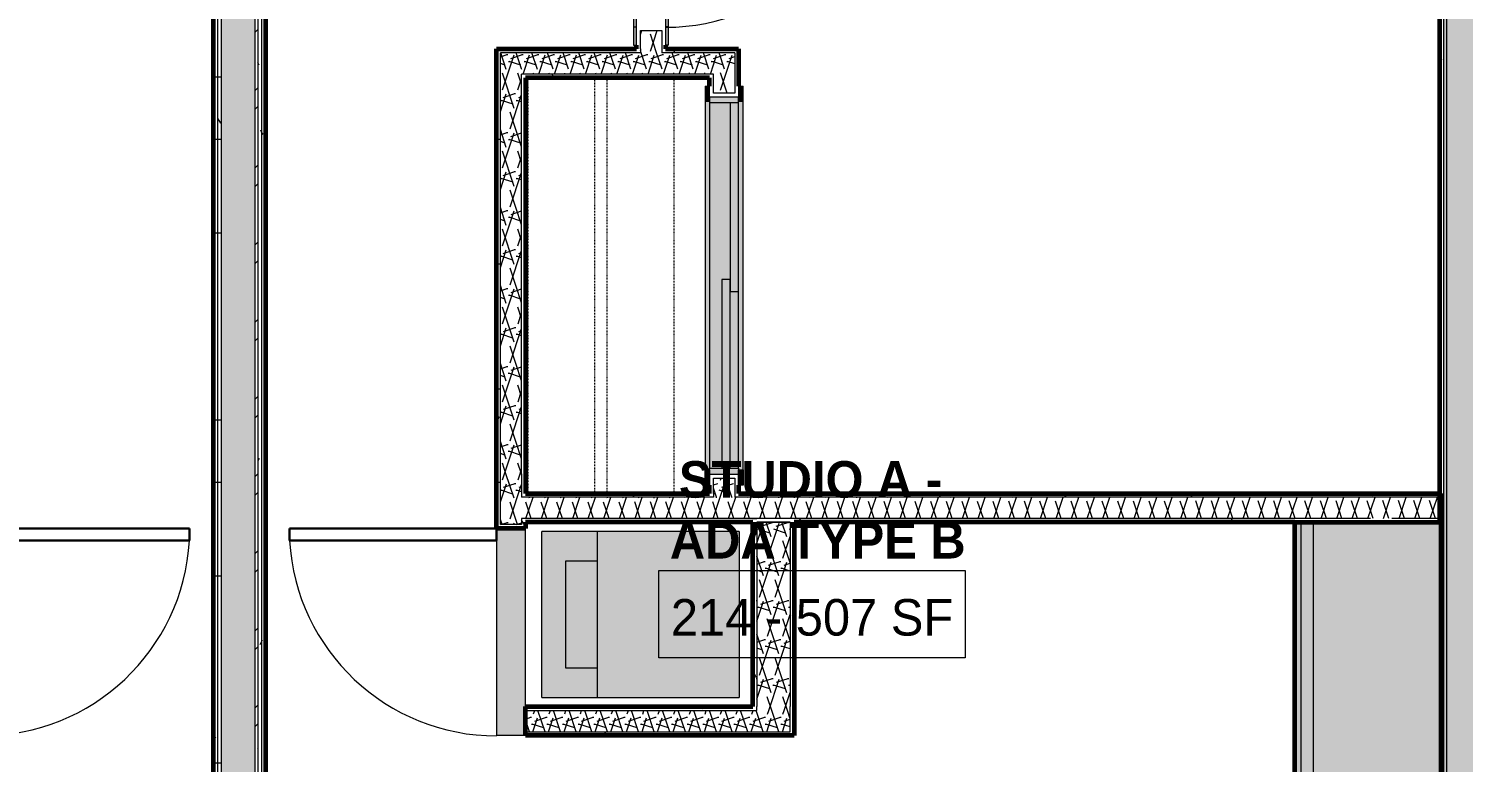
# Model space of a CAD drawing. Header units: inches. Extents: x -4110 to -1807, y 11006 to 12281.
# Drawn here: x -2749.3 to -2513.7, y 11407.5 to 11527.9 of the extents above; entities that cross this region are included whole.
import ezdxf

# ---------------------------------------------------------------- set-up
doc = ezdxf.new("R2010")
doc.units = ezdxf.units.IN
doc.header["$MEASUREMENT"] = 0
doc.linetypes.add('Dash', pattern=[0.25, 0.125, -0.125])
for name, color, linetype, lineweight in [('0-1', 7, 'Continuous', 5), ('0-2', 90, 'Continuous', 18), ('A-AREA-IDEN', 2, 'Continuous', 9), ('A-DOOR', 31, 'Continuous', 18), ('A-DOOR-1', 7, 'Continuous', 9), ('A-DOOR-2', 250, 'Continuous', 30), ('A-DOOR-FRAM-1', 31, 'Continuous', 18), ('A-DOOR-FRAM-2', 7, 'Continuous', 9), ('A-WALL', 113, 'Continuous', 18), ('A-WALL-1', 8, 'Continuous', 5), ('A-WALL-3', 50, 'Continuous', 60), ('A-WALL-4', 90, 'Continuous', 18), ('A-WALL-PATT-1', 7, 'Continuous', 9), ('A-WALL-PATT-2', 253, 'Continuous', 9), ('A-WALL-PATT-5', 111, 'Continuous', 9), ('I-WALL-4', 2, 'Continuous', 5), ('I-WALL-5', 2, 'Continuous', 60), ('P-SANR-FIXT-1', 55, 'Continuous', 9), ('P-SANR-FIXT-2', 7, 'Continuous', 9), ('Q-CASE-3', 7, 'Continuous', 9), ('Q-CASE-5', 9, 'Continuous', 9), ('Q-CASE-6', 50, 'Continuous', 60), ('Q-CASE-HDLN-1', 7, 'Dash', 9)]:
    doc.layers.add(name, color=color, linetype=linetype, lineweight=lineweight)
doc.styles.add('Century Gothic', font='ufonts.com_century-gothic.ttf', dxfattribs={"height": 6})
doc.styles.add('Century Gothic_B', font='GOTHICB.TTF', dxfattribs={"height": 6})
pattern_1 = [(161.57, (0.32, 0.32), (-2.560496185, -0.000537386), [0, -18.214, 2.022, 0]), (18.43, (-0.32, 0.32), (-2.560496185, 0.000537386), [0, -18.214, 2.022, 0]), (108.43, (0.32, 0.32), (1.27922091, -6.400876726), [6.07, -14.166]), (71.57, (-0.32, 0.32), (1.27922091, 6.400876726), [6.07, -14.166])]
pattern_2 = [(0, (0, 0), (20.48, 5.12), [0.845, -14.515, 0.845, -14.515, -81.92]), (0, (0, 0), (20.48, 5.12), [-30.72, 0.845, -29.875, 0.845, -14.515, -35.84]), (0, (0, 0), (20.48, 5.12), [-76.8, 0.845, -9.395, 0.845, -24.755]), (120, (7.68, 2.56), (-14.67405, 15.1762003), [0.845, -14.515, 0.845, -14.515, -81.92]), (120, (7.68, 2.56), (-14.67405, 15.1762003), [-30.72, 0.845, -29.875, 0.845, -14.515, -35.84]), (120, (7.68, 2.56), (-14.67405, 15.1762003), [-76.8, 0.845, -9.395, 0.845, -24.755]), (240, (10.24, 12.8), (-5.80595, -20.2962003), [0.845, -14.515, 0.845, -14.515, -81.92]), (240, (10.24, 12.8), (-5.80595, -20.2962003), [-30.72, 0.845, -29.875, 0.845, -14.515, -35.84]), (240, (10.24, 12.8), (-5.80595, -20.2962003), [-76.8, 0.845, -9.395, 0.845, -24.755])]

# ---------------------------------------------------------------- blocks, each defined once
blk = doc.blocks.new('SLIDING - FLUSH - SLIDING - FLUSH - 5-0 x 6-8-3934327-ENLARGED RCP - 2ND FLOOR PLAN - EAST')
at = {"layer": 'A-DOOR'}
for points in [[(-32.31, 3), (-32.75, 3), (-32.75, 2.25), (-30.25, 2.25), (-30.25, 3), (-31.62, 3)], [(-19.21, 3), (-30.25, 3), (-30.25, 2.25), (30.25, 2.25), (30.25, 3), (-7.22, 3)], [(31, 3), (30.25, 3), (30.25, 2.25), (32.75, 2.25), (32.75, 3), (31.3, 3)], [(1, 2.25), (-30, 2.25), (-30, 0.87), (1, 0.87)], [(30, 0.87), (-1, 0.87), (-1, -0.5), (30, -0.5)], [(-31, -2.5), (-32.75, -2.5), (-32.75, -3.25), (-30.25, -3.25), (-30.25, -2.5)], [(-19.21, -2.5), (-30.25, -2.5), (-30.25, -3.25), (30.25, -3.25), (30.25, -2.5), (-16.5, -2.5)], [(32.75, -2.5), (30.25, -2.5), (30.25, -3.25), (32.75, -3.25)]]:
    blk.add_hatch(color=256, dxfattribs=at).paths.add_polyline_path(points, flags=0)
at = {"layer": 'A-DOOR-FRAM-1'}
for points in [[(-30.25, 2.25), (-31, 2.25), (-31, -2.5), (-30, -2.5), (-30, 2.25)], [(30, 2.25), (30, -2.5), (31, -2.5), (31, 2.25), (30.25, 2.25)]]:
    blk.add_hatch(color=256, dxfattribs=at).paths.add_polyline_path(points, flags=0)
h = blk.add_hatch(color=256, dxfattribs=at)
h.paths.add_polyline_path([(30, 2.25), (1, 2.25), (1, 0.87), (30, 0.87)], flags=0)
h.paths.add_polyline_path([(-30, 0.87), (-30, -2.5), (30, -2.5), (30, -0.5), (-1, -0.5), (-1, 0.87), (-19.21, 0.87)], flags=0)
at = {"layer": 'A-DOOR-1'}
for p, q in [((-32.75, 2.25), (-32.75, 3)), ((-30.25, 3), (-32.75, 3)), ((30.25, 3), (-30.25, 3)), ((-30.25, 3), (-30.25, 2.25)), ((30.25, 2.25), (30.25, 3)), ((30.25, 3), (32.75, 3)), ((32.75, 3), (32.75, 2.25)), ((-32.75, 2.25), (-30.25, 2.25)), ((1, 2.25), (-30, 2.25)), ((-30, 2.25), (-30, 0.87)), ((-30, 0.87), (1, 0.87)), ((30, 0.87), (-1, 0.87)), ((-1, 0.87), (-1, -0.5)), ((1, 2.25), (1, 0.87)), ((30, 0.87), (30, -0.5)), ((32.75, 2.25), (30.25, 2.25)), ((-1, -0.5), (30, -0.5)), ((-32.75, -3.25), (-32.75, -2.5)), ((-30.25, -2.5), (-32.75, -2.5)), ((-32.75, -3.25), (-30.25, -3.25)), ((-30.25, -2.5), (-30.25, -3.25)), ((-30.25, -3.25), (30.25, -3.25)), ((30.25, -2.5), (32.75, -2.5)), ((30.25, -3.25), (30.25, -2.5)), ((32.75, -3.25), (30.25, -3.25)), ((32.75, -2.5), (32.75, -3.25))]:
    blk.add_line(p, q, dxfattribs=at)
at = {"layer": 'A-DOOR-FRAM-2'}
for p, q in [((-30, 2.25), (-31, 2.25)), ((-31, -2.5), (-31, 2.25)), ((-30, 2.25), (-30, -2.5)), ((30, 2.25), (1, 2.25)), ((30, -2.5), (30, 2.25)), ((30, 2.25), (31, 2.25)), ((31, 2.25), (31, -2.5)), ((-31, -2.5), (-30, -2.5)), ((-30, -2.5), (30, -2.5)), ((31, -2.5), (30, -2.5))]:
    blk.add_line(p, q, dxfattribs=at)
blk = doc.blocks.new('SWING - SINGLE - FLUSH - SWING - FLUSH - 2-10 x 6-8 - PRIVACY-3983845-ENLARGED RCP - 2ND FLOOR PLAN - EAST')
at = {"layer": 'A-DOOR-FRAM-1'}
for points in [[(-17.63, 2.38), (-17, 2.38), (-17, 2.88), (-20, 2.88), (-20, 2.38)], [(-17, 2.38), (17, 2.38), (17, 2.88), (-17, 2.88)], [(20, 2.38), (20, 2.88), (17, 2.88), (17, 2.38)], [(-17, -2.87), (-17, -2.37), (-20, -2.37), (-20, -2.87), (-17.63, -2.87)], [(17, -2.87), (17, -2.37), (-17, -2.37), (-17, -2.87), (16.5, -2.87)], [(20, -2.87), (20, -2.37), (17, -2.37), (17, -2.87), (19.65, -2.87)]]:
    blk.add_hatch(color=256, dxfattribs=at).paths.add_polyline_path(points, flags=0)
at = {"layer": 'A-DOOR-1'}
blk.add_arc((17, -2.37), 34.07, 180, 266.6343, dxfattribs=at)
at = {"layer": 'A-DOOR-2'}
for p, q in [((15, -2.37), (15, -36.38)), ((17, -2.37), (15, -2.37)), ((17, -2.37), (17, -36.38)), ((17, -36.38), (15, -36.38))]:
    blk.add_line(p, q, dxfattribs=at)
at = {"layer": 'A-DOOR-FRAM-2'}
for p, q in [((-17, 2.88), (-20, 2.88)), ((-20, 2.88), (-20, 2.38)), ((-20, 2.38), (-17, 2.38)), ((17, 2.88), (-17, 2.88)), ((-17, 2.88), (-17, 2.38)), ((-17, 2.38), (17, 2.38)), ((20, 2.88), (17, 2.88)), ((17, 2.88), (17, 2.38)), ((17, 2.38), (20, 2.38)), ((20, 2.88), (20, 2.38)), ((-17, -2.37), (-20, -2.37)), ((-20, -2.87), (-20, -2.37)), ((-20, -2.87), (-17, -2.87)), ((17, -2.37), (-17, -2.37)), ((-17, -2.87), (-17, -2.37)), ((-17, -2.87), (17, -2.87)), ((20, -2.37), (17, -2.37)), ((17, -2.87), (17, -2.37)), ((17, -2.87), (20, -2.87)), ((20, -2.87), (20, -2.37))]:
    blk.add_line(p, q, dxfattribs=at)
blk = doc.blocks.new('OD_CW_Closet - OD_CW_Closet-3786619-ENLARGED RCP - 2ND FLOOR PLAN - EAST')
at = {"layer": 'Q-CASE-HDLN-1'}
for p, q in [((68.99, 24), (0.74, 24)), ((0.74, 13), (68.99, 13)), ((0.74, 11), (68.99, 11)), ((0.74, 0), (68.99, 0))]:
    blk.add_line(p, q, dxfattribs=at)
blk = doc.blocks.new('SWING - SINGLE - FLUSH - SWING - OFFSET PIVOT - 34_ x 80_ - DRYWALL FRAME-3983855-ENLARGED RCP - 2ND FLOOR PLAN - EAST')
at = {"layer": 'A-DOOR-1'}
blk.add_arc((17, 2.37), 34.07, 93.3657, 180, dxfattribs=at)
at = {"layer": 'A-DOOR-2'}
for p, q in [((15, 2.37), (15, 36.38)), ((17, 36.38), (15, 36.38)), ((17, 2.37), (17, 36.38)), ((17, 2.37), (15, 2.37))]:
    blk.add_line(p, q, dxfattribs=at)
blk = doc.blocks.new('Stacked Washer and Dryer - 26_x25_ - Private-3627842-ENLARGED RCP - 2ND FLOOR PLAN - EAST')
at = {"layer": 'P-SANR-FIXT-1'}
blk.add_hatch(color=256, dxfattribs=at).paths.add_polyline_path([(0, 13.62), (0, -13.63), (32.44, -13.63), (32.44, 13.62), (1.37, 13.62)], flags=0)
at = {"layer": 'P-SANR-FIXT-2'}
for p, q in [((32.44, 13.62), (0, 13.62)), ((0, -13.63), (0, 13.62)), ((23.34, -13.63), (23.34, 13.62)), ((32.44, 13.62), (32.44, -13.63)), ((28.53, 8.75), (23.34, 8.75)), ((28.53, -8.75), (28.53, 8.75)), ((23.34, -8.75), (28.53, -8.75)), ((0, -13.63), (32.44, -13.63))]:
    blk.add_line(p, q, dxfattribs=at)
blk = doc.blocks.new('SWING - SINGLE - FLUSH - SWING - OFFSET PIVOT - 34_ x 80_ - DRYWALL FRAME-3983854-ENLARGED RCP - 2ND FLOOR PLAN - EAST')
at = {"layer": 'A-DOOR-1'}
blk.add_arc((17, -2.37), 34.07, 180, 266.6343, dxfattribs=at)
at = {"layer": 'A-DOOR-2'}
for p, q in [((15, -2.37), (15, -36.38)), ((17, -2.37), (15, -2.37)), ((17, -2.37), (17, -36.38)), ((17, -36.38), (15, -36.38))]:
    blk.add_line(p, q, dxfattribs=at)
blk = doc.blocks.new('OD_CW_Base Cabinet - OD_CW_Base Cabinet-3857764-ENLARGED RCP - 2ND FLOOR PLAN - EAST')
at = {"layer": 'Q-CASE-5'}
for points in [[(0.74, -1), (191.34, -1), (191.34, 0), (0.74, 0)], [(0.74, -3), (191.34, -3), (191.34, -1), (0.74, -1)], [(0.74, -3), (0.74, -24), (191.34, -24), (191.34, -3), (41.91, -3)]]:
    blk.add_hatch(color=256, dxfattribs=at).paths.add_polyline_path(points, flags=0)
at = {"layer": 'Q-CASE-3'}
for p, q in [((0.74, 0), (0.74, -1)), ((191.34, 0), (0.74, 0)), ((191.34, -1), (0.74, -1)), ((0.74, -1), (0.74, -3)), ((191.34, -1), (0.74, -1)), ((191.34, -1), (191.34, 0)), ((191.34, -3), (191.34, -1)), ((0.74, -3), (0.74, -24)), ((191.34, -3), (0.74, -3)), ((191.34, -24), (191.34, -3)), ((191.34, -24), (0.74, -24))]:
    blk.add_line(p, q, dxfattribs=at)
at = {"layer": 'Q-CASE-6'}
for p, q in [((0.74, -24), (0.74, 0)), ((0.74, 0), (191.34, 0)), ((191.34, 0), (191.34, -24)), ((191.34, -24), (0.74, -24))]:
    blk.add_line(p, q, dxfattribs=at)
blk = doc.blocks.new('CTR - 1st Phase - Unit Layouts_rvt-1-ENLARGED RCP - 2ND FLOOR PLAN - EAST')
at = {"layer": 'A-WALL-1'}
blk.add_hatch(color=256, dxfattribs=at).paths.add_polyline_path([(-2667.75, 11411.87), (-2667.75, 11445.87), (-2672.5, 11445.87), (-2672.5, 11411.87)], flags=0)
at = {"layer": 'A-WALL-PATT-1'}
h = blk.add_hatch(dxfattribs=at)
h.set_pattern_fill('FP_1', color=256, style=0, pattern_type=2)
h.set_pattern_definition(pattern_2)
h.paths.add_polyline_path([(-2648.87, 11524.62), (-2648.87, 11527.62), (-2647.12, 11527.62), (-2647.12, 11528.24), (-2649.5, 11528.24), (-2649.5, 11524.62)], flags=0)
h.paths.add_polyline_path([(-2648.87, 11562.24), (-2647.12, 11562.24), (-2647.12, 11562.87), (-2648.87, 11562.87), (-2648.87, 11573.62), (-2647.12, 11573.62), (-2647.12, 11574.24), (-2649.5, 11574.24), (-2649.5, 11562.24)], flags=0)
h.paths.add_polyline_path([(-2649.5, 11608.24), (-2647.12, 11608.24), (-2647.12, 11608.87), (-2648.87, 11608.87), (-2648.87, 11623.24), (-2649.5, 11623.24), (-2649.5, 11608.87)], flags=0)
h = blk.add_hatch(dxfattribs=at)
h.set_pattern_fill('FP_1', color=256, style=0, pattern_type=2)
h.set_pattern_definition(pattern_2)
h.paths.add_polyline_path([(-2672.5, 11454.86), (-2671.87, 11454.86), (-2671.87, 11524.62), (-2672.5, 11524.62), (-2672.5, 11486.68)], flags=0)
h = blk.add_hatch(dxfattribs=at)
h.set_pattern_fill('FP_1', color=256, style=0, pattern_type=2)
h.set_pattern_definition(pattern_2)
h.paths.add_polyline_path([(-2668.37, 11523.99), (-2648.87, 11523.99), (-2648.87, 11524.62), (-2671.87, 11524.62), (-2671.87, 11523.99)], flags=0)
h.paths.add_polyline_path([(-2637.5, 11523.99), (-2633.37, 11523.99), (-2633.37, 11524.62), (-2645.37, 11524.62), (-2645.37, 11523.99)], flags=0)
h = blk.add_hatch(dxfattribs=at)
h.set_pattern_fill('FP_1', color=256, style=0, pattern_type=2)
h.set_pattern_definition(pattern_2)
h.paths.add_polyline_path([(-2667.75, 11454.86), (-2667.75, 11520.49), (-2668.37, 11520.49), (-2668.37, 11454.86)], flags=0)
h = blk.add_hatch(dxfattribs=at)
h.set_pattern_fill('FP_1', color=256, style=0, pattern_type=2)
h.set_pattern_definition(pattern_2)
h.paths.add_polyline_path([(-2637.5, 11519.87), (-2637.5, 11520.49), (-2667.75, 11520.49), (-2667.75, 11519.87), (-2638.25, 11519.87)], flags=0)
h = blk.add_hatch(dxfattribs=at)
h.set_pattern_fill('FP_1', color=256, style=0, pattern_type=2)
h.set_pattern_definition(pattern_2)
h.paths.add_polyline_path([(-2670.12, 11445.87), (-2670.12, 11446.49), (-2671.87, 11446.49), (-2671.87, 11454.86), (-2672.5, 11454.86), (-2672.5, 11445.87), (-2671.22, 11445.87)], flags=0)
h = blk.add_hatch(dxfattribs=at)
h.set_pattern_fill('FP_1', color=256, style=0, pattern_type=2)
h.set_pattern_definition(pattern_2)
h.paths.add_polyline_path([(-2670.12, 11445.87), (-2667.75, 11445.87), (-2667.75, 11447.49), (-2668.37, 11447.49), (-2668.37, 11446.49), (-2670.12, 11446.49)], flags=0)
h.paths.add_polyline_path([(-2667.75, 11450.99), (-2667.75, 11454.86), (-2668.37, 11454.86), (-2668.37, 11450.99)], flags=0)
h = blk.add_hatch(dxfattribs=at)
h.set_pattern_fill('FP_1', color=256, style=0, pattern_type=2)
h.set_pattern_definition(pattern_2)
h.paths.add_polyline_path([(-2636.87, 11450.99), (-2636.87, 11451.62), (-2667.75, 11451.62), (-2667.75, 11450.99), (-2637.5, 11450.99)], flags=0)
h.paths.add_polyline_path([(-2630.37, 11450.99), (-2630.37, 11451.62), (-2633.37, 11451.62), (-2633.37, 11450.99), (-2632, 11450.99)], flags=0)
h = blk.add_hatch(dxfattribs=at)
h.set_pattern_fill('FP_1', color=256, style=0, pattern_type=2)
h.set_pattern_definition(pattern_2)
h.paths.add_polyline_path([(-2517.56, 11450.99), (-2517.56, 11451.62), (-2630.37, 11451.62), (-2630.37, 11450.99), (-2545.22, 11450.99)], flags=0)
h = blk.add_hatch(dxfattribs=at)
h.set_pattern_fill('FP_1', color=256, style=0, pattern_type=2)
h.set_pattern_definition(pattern_2)
h.paths.add_polyline_path([(-2629.84, 11446.87), (-2528.94, 11446.87), (-2528.94, 11447.49), (-2630.37, 11447.49), (-2630.37, 11446.87)], flags=0)
h.paths.add_polyline_path([(-2517.56, 11446.87), (-2517.56, 11447.49), (-2525.19, 11447.49), (-2525.19, 11446.87)], flags=0)
h = blk.add_hatch(dxfattribs=at)
h.set_pattern_fill('FP_1', color=256, style=0, pattern_type=2)
h.set_pattern_definition(pattern_2)
h.paths.add_polyline_path([(-2629.75, 11416.62), (-2629.75, 11446.87), (-2630.37, 11446.87), (-2630.37, 11416.62)], flags=0)
h = blk.add_hatch(dxfattribs=at)
h.set_pattern_fill('FP_1', color=256, style=0, pattern_type=2)
h.set_pattern_definition(pattern_2)
h.paths.add_polyline_path([(-2623.62, 11412.49), (-2623.62, 11446.87), (-2624.25, 11446.87), (-2624.25, 11412.49)], flags=0)
h = blk.add_hatch(dxfattribs=at)
h.set_pattern_fill('FP_1', color=256, style=0, pattern_type=2)
h.set_pattern_definition(pattern_2)
h.paths.add_polyline_path([(-2639.12, 11415.99), (-2629.75, 11415.99), (-2629.75, 11416.62), (-2667.75, 11416.62), (-2667.75, 11415.99), (-2646.26, 11415.99)], flags=0)
h = blk.add_hatch(dxfattribs=at)
h.set_pattern_fill('FP_1', color=256, style=0, pattern_type=2)
h.set_pattern_definition(pattern_2)
h.paths.add_polyline_path([(-2646.26, 11411.87), (-2623.62, 11411.87), (-2623.62, 11412.49), (-2667.75, 11412.49), (-2667.75, 11411.87), (-2665.06, 11411.87)], flags=0)
at = {"layer": 'A-WALL-PATT-2'}
h = blk.add_hatch(dxfattribs=at)
h.set_pattern_fill('FP_2', color=256, style=0, pattern_type=2)
h.set_pattern_definition(pattern_1)
h.paths.add_polyline_path([(-2646.26, 11523.99), (-2645.37, 11523.99), (-2645.37, 11527.62), (-2648.87, 11527.62), (-2648.87, 11523.99)], flags=0)
h.paths.add_polyline_path([(-2647.12, 11562.87), (-2645.37, 11562.87), (-2645.37, 11573.62), (-2648.87, 11573.62), (-2648.87, 11562.87)], flags=0)
h.paths.add_polyline_path([(-2647.12, 11608.87), (-2645.37, 11608.87), (-2645.37, 11623.24), (-2648.87, 11623.24), (-2648.87, 11608.87)], flags=0)
h = blk.add_hatch(dxfattribs=at)
h.set_pattern_fill('FP_2', color=256, style=0, pattern_type=2)
h.set_pattern_definition(pattern_1)
h.paths.add_polyline_path([(-2671.87, 11454.86), (-2668.37, 11454.86), (-2668.37, 11523.99), (-2671.87, 11523.99), (-2671.87, 11486.68)], flags=0)
h = blk.add_hatch(dxfattribs=at)
h.set_pattern_fill('FP_2', color=256, style=0, pattern_type=2)
h.set_pattern_definition(pattern_1)
h.paths.add_polyline_path([(-2668.37, 11520.49), (-2636.87, 11520.49), (-2636.87, 11523.99), (-2668.37, 11523.97)], flags=0)
h = blk.add_hatch(dxfattribs=at)
h.set_pattern_fill('FP_2', color=256, style=0, pattern_type=2)
h.set_pattern_definition(pattern_1)
h.paths.add_polyline_path([(-2636.87, 11450.99), (-2633.37, 11450.99), (-2633.37, 11454.12), (-2636.87, 11454.12), (-2636.87, 11451.62)], flags=0)
h.paths.add_polyline_path([(-2636.87, 11517.37), (-2633.37, 11517.37), (-2633.37, 11523.99), (-2636.87, 11523.99), (-2636.87, 11520.22)], flags=0)
h = blk.add_hatch(dxfattribs=at)
h.set_pattern_fill('FP_2', color=256, style=0, pattern_type=2)
h.set_pattern_definition(pattern_1)
h.paths.add_polyline_path([(-2670.12, 11446.49), (-2668.37, 11446.49), (-2668.37, 11454.86), (-2671.87, 11454.86), (-2671.87, 11446.49)], flags=0)
h = blk.add_hatch(dxfattribs=at)
h.set_pattern_fill('FP_2', color=256, style=0, pattern_type=2)
h.set_pattern_definition(pattern_1)
h.paths.add_polyline_path([(-2630.37, 11447.49), (-2629.75, 11447.49), (-2629.75, 11450.99), (-2668.37, 11450.99), (-2668.37, 11447.49), (-2632.62, 11447.49)], flags=0)
h = blk.add_hatch(dxfattribs=at)
h.set_pattern_fill('FP_2', color=256, style=0, pattern_type=2)
h.set_pattern_definition(pattern_1)
h.paths.add_polyline_path([(-2629.75, 11447.49), (-2517.56, 11447.49), (-2517.56, 11450.94), (-2517.37, 11450.99), (-2629.75, 11450.99), (-2629.75, 11448.83)], flags=0)
h = blk.add_hatch(dxfattribs=at)
h.set_pattern_fill('FP_2', color=256, style=0, pattern_type=2)
h.set_pattern_definition(pattern_1)
h.paths.add_polyline_path([(-2624.26, 11415.99), (-2624.25, 11415.99), (-2624.25, 11446.87), (-2629.75, 11446.87), (-2629.75, 11415.99)], flags=0)
h = blk.add_hatch(dxfattribs=at)
h.set_pattern_fill('FP_2', color=256, style=0, pattern_type=2)
h.set_pattern_definition(pattern_1)
h.paths.add_polyline_path([(-2639.12, 11412.49), (-2624.25, 11412.49), (-2624.25, 11415.99), (-2667.75, 11415.99), (-2667.75, 11412.49), (-2646.26, 11412.49)], flags=0)
at = {"layer": 'A-WALL-3'}
for p, q in [((-2672.5, 11454.86), (-2672.5, 11524.62)), ((-2672.5, 11524.62), (-2671.87, 11524.62)), ((-2671.87, 11524.62), (-2667.75, 11524.62)), ((-2667.75, 11524.62), (-2649.5, 11524.62)), ((-2649.5, 11524.62), (-2649.5, 11525.24)), ((-2644.75, 11525.24), (-2644.75, 11524.62)), ((-2644.75, 11524.62), (-2637.5, 11524.62)), ((-2637.5, 11524.62), (-2633.37, 11524.62)), ((-2633.37, 11524.62), (-2632.75, 11524.62)), ((-2632.75, 11524.62), (-2632.75, 11518.49)), ((-2667.75, 11519.87), (-2667.75, 11454.86)), ((-2637.5, 11519.87), (-2667.75, 11519.87)), ((-2637.5, 11518.49), (-2637.5, 11519.87)), ((-2672.5, 11445.87), (-2672.5, 11454.86)), ((-2667.75, 11454.86), (-2667.75, 11451.62)), ((-2667.75, 11451.62), (-2637.5, 11451.62)), ((-2637.5, 11451.62), (-2637.5, 11452.99)), ((-2632.75, 11452.99), (-2632.75, 11451.62)), ((-2632.75, 11451.62), (-2630.37, 11451.62)), ((-2630.37, 11451.62), (-2517.37, 11451.62)), ((-2517.37, 11451.62), (-2517.37, 11446.87)), ((-2667.75, 11446.87), (-2667.75, 11445.87)), ((-2630.37, 11446.87), (-2667.75, 11446.87)), ((-2630.37, 11416.62), (-2630.37, 11446.87)), ((-2541.37, 11446.87), (-2623.62, 11446.87)), ((-2623.62, 11446.87), (-2623.62, 11416.62)), ((-2667.75, 11445.87), (-2672.5, 11445.87)), ((-2667.75, 11411.87), (-2667.75, 11416.62)), ((-2667.75, 11416.62), (-2630.37, 11416.62)), ((-2623.62, 11416.62), (-2623.62, 11412.49)), ((-2623.62, 11411.87), (-2667.75, 11411.87)), ((-2623.62, 11412.49), (-2623.62, 11411.87))]:
    blk.add_line(p, q, dxfattribs=at)
at = {"layer": 'A-WALL-4'}
for p, q in [((-2648.87, 11524.62), (-2648.87, 11527.62)), ((-2648.87, 11527.62), (-2647.12, 11527.62)), ((-2647.12, 11527.62), (-2645.37, 11527.62)), ((-2645.37, 11527.62), (-2645.37, 11524.62)), ((-2671.87, 11454.86), (-2671.87, 11523.99)), ((-2668.37, 11523.99), (-2671.87, 11523.99)), ((-2667.75, 11523.99), (-2668.37, 11523.99)), ((-2648.87, 11523.99), (-2667.75, 11523.99)), ((-2648.87, 11524.62), (-2648.87, 11523.99)), ((-2645.37, 11524.62), (-2645.37, 11523.99)), ((-2637.5, 11523.99), (-2645.37, 11523.99)), ((-2636.87, 11523.99), (-2637.5, 11523.99)), ((-2633.37, 11523.99), (-2636.87, 11523.99)), ((-2633.37, 11523.99), (-2633.37, 11517.37)), ((-2668.37, 11454.86), (-2668.37, 11520.49)), ((-2667.75, 11520.49), (-2668.37, 11520.49)), ((-2637.5, 11520.49), (-2667.75, 11520.49)), ((-2636.87, 11520.49), (-2637.5, 11520.49)), ((-2636.87, 11517.37), (-2636.87, 11520.49)), ((-2635.12, 11517.37), (-2636.87, 11517.37)), ((-2633.37, 11517.37), (-2635.12, 11517.37)), ((-2671.87, 11446.49), (-2671.87, 11454.86)), ((-2668.37, 11454.86), (-2668.37, 11450.99)), ((-2636.87, 11451.62), (-2636.87, 11454.12)), ((-2636.87, 11454.12), (-2635.12, 11454.12)), ((-2635.12, 11454.12), (-2633.37, 11454.12)), ((-2633.37, 11454.12), (-2633.37, 11451.62)), ((-2667.75, 11450.99), (-2668.37, 11450.99)), ((-2636.87, 11450.99), (-2667.75, 11450.99)), ((-2636.87, 11451.62), (-2636.87, 11450.99)), ((-2633.37, 11451.62), (-2633.37, 11450.99)), ((-2630.37, 11450.99), (-2633.37, 11450.99)), ((-2629.75, 11450.99), (-2630.37, 11450.99)), ((-2630.37, 11450.99), (-2629.75, 11450.99)), ((-2517.37, 11450.99), (-2629.75, 11450.99)), ((-2670.12, 11446.49), (-2671.87, 11446.49)), ((-2668.37, 11446.49), (-2670.12, 11446.49)), ((-2668.37, 11447.49), (-2668.37, 11446.49)), ((-2667.75, 11447.49), (-2668.37, 11447.49)), ((-2630.37, 11447.49), (-2667.75, 11447.49)), ((-2629.75, 11447.49), (-2630.37, 11447.49)), ((-2630.37, 11447.49), (-2629.75, 11447.49)), ((-2528.94, 11447.49), (-2629.75, 11447.49)), ((-2624.25, 11446.87), (-2629.75, 11446.87)), ((-2629.75, 11446.87), (-2629.75, 11416.62)), ((-2629.75, 11446.87), (-2624.25, 11446.87)), ((-2624.25, 11446.87), (-2624.25, 11416.62)), ((-2525.19, 11447.49), (-2525.44, 11447.49)), ((-2517.37, 11447.49), (-2525.19, 11447.49)), ((-2672.5, 11445.87), (-2672.5, 11411.87)), ((-2667.75, 11416.62), (-2667.75, 11445.87)), ((-2667.75, 11415.99), (-2629.75, 11415.99)), ((-2629.75, 11415.99), (-2629.75, 11416.62)), ((-2624.25, 11415.99), (-2624.25, 11416.62)), ((-2624.25, 11412.49), (-2624.25, 11415.99)), ((-2667.75, 11411.87), (-2672.5, 11411.87)), ((-2667.75, 11412.49), (-2624.25, 11412.49))]:
    blk.add_line(p, q, dxfattribs=at)
at = {"layer": '0-2'}
for name, p, rotation in [('SWING - SINGLE - FLUSH - SWING - FLUSH - 2-10 x 6-8 - PRIVACY-3983845-ENLARGED RCP - 2ND FLOOR PLAN - EAST', (-2647.12, 11545.24), 90.00000000003241), ('OD_CW_Closet - OD_CW_Closet-3786619-ENLARGED RCP - 2ND FLOOR PLAN - EAST', (-2643.34, 11450.88), 90.00000000002065), ('SLIDING - FLUSH - SLIDING - FLUSH - 5-0 x 6-8-3934327-ENLARGED RCP - 2ND FLOOR PLAN - EAST', (-2635, 11485.74), 270.0000000000446), ('OD_CW_Base Cabinet - OD_CW_Base Cabinet-3857764-ENLARGED RCP - 2ND FLOOR PLAN - EAST', (-2541.37, 11255.53), 90.0000000000046), ('SWING - SINGLE - FLUSH - SWING - OFFSET PIVOT - 34_ x 80_ - DRYWALL FRAME-3983854-ENLARGED RCP - 2ND FLOOR PLAN - EAST', (-2759.32, 11428.87), 90.0000000000227), ('SWING - SINGLE - FLUSH - SWING - OFFSET PIVOT - 34_ x 80_ - DRYWALL FRAME-3983855-ENLARGED RCP - 2ND FLOOR PLAN - EAST', (-2670.12, 11428.87), 89.99999999997729), ('Stacked Washer and Dryer - 26_x25_ - Private-3627842-ENLARGED RCP - 2ND FLOOR PLAN - EAST', (-2632.62, 11431.74), 180)]:
    blk.add_blockref(name, p, dxfattribs=dict(at, rotation=rotation))

msp = doc.modelspace()

# ---------------------------------------------------------------- hatches: boundary and pattern name
at = {"layer": 'A-WALL-PATT-5'}
h = msp.add_hatch(dxfattribs=at)
h.set_pattern_fill('FP_1', color=256, style=0, pattern_type=2)
h.set_pattern_definition(pattern_2)
h.paths.add_polyline_path([(-2517.56, 11255.64), (-2516.94, 11255.64), (-2516.94, 11640.61), (-2517.56, 11640.61), (-2517.56, 11450.99), (-2517.37, 11450.99), (-2517.56, 11450.94), (-2517.56, 11446.87), (-2517.37, 11446.87), (-2517.37, 11256.27), (-2517.56, 11256.27)], flags=0)
h = msp.add_hatch(dxfattribs=at)
h.set_pattern_fill('FP_2', color=256, style=0, pattern_type=2)
h.set_pattern_definition(pattern_1)
h.paths.add_polyline_path([(-2510.94, 11255.64), (-2510.94, 11641.24), (-2516.44, 11641.24), (-2516.44, 11255.64)], flags=0)
h = msp.add_hatch(dxfattribs=at)
h.set_pattern_fill('FP_1', color=256, style=0, pattern_type=2)
h.set_pattern_definition(pattern_2)
h.paths.add_polyline_path([(-2718.35, 11255.64), (-2718.35, 11623.24), (-2718.97, 11623.24), (-2718.97, 11255.64)], flags=0)
h = msp.add_hatch(dxfattribs=at)
h.set_pattern_fill('FP_1', color=256, style=0, pattern_type=2)
h.set_pattern_definition(pattern_2)
h.paths.add_polyline_path([(-2717.72, 11255.64), (-2717.72, 11623.24), (-2718.35, 11623.24), (-2718.35, 11255.64)], flags=0)
h = msp.add_hatch(dxfattribs=at)
h.set_pattern_fill('FP_2', color=256, style=0, pattern_type=2)
h.set_pattern_definition(pattern_1)
h.paths.add_polyline_path([(-2712.22, 11255.64), (-2712.22, 11623.24), (-2717.72, 11623.24), (-2717.72, 11255.64), (-2713.62, 11255.64)], flags=0)
h = msp.add_hatch(dxfattribs=at)
h.set_pattern_fill('FP_37', color=256, style=0, pattern_type=2)
h.set_pattern_definition([(45, (0, 0), (-6.335677, 6.335677), []), (45, (0, 9.6), (-6.335677, 6.335677), [])])
h.paths.add_polyline_path([(-2711.72, 11255.64), (-2711.72, 11623.24), (-2712.22, 11623.24), (-2712.22, 11255.64)], flags=0)
h = msp.add_hatch(dxfattribs=at)
h.set_pattern_fill('FP_1', color=256, style=0, pattern_type=2)
h.set_pattern_definition(pattern_2)
h.paths.add_polyline_path([(-2711.1, 11255.64), (-2711.1, 11623.24), (-2711.72, 11623.24), (-2711.72, 11255.64)], flags=0)
h = msp.add_hatch(dxfattribs=at)
h.set_pattern_fill('FP_1', color=256, style=0, pattern_type=2)
h.set_pattern_definition(pattern_2)
h.paths.add_polyline_path([(-2710.47, 11255.64), (-2710.47, 11622.61), (-2711.1, 11622.61), (-2711.1, 11255.64)], flags=0)
at = {"layer": 'I-WALL-4'}
msp.add_hatch(color=256, dxfattribs=at).paths.add_polyline_path([(-2516.44, 11255.64), (-2516.44, 11641.24), (-2516.94, 11641.24), (-2516.94, 11255.64)], flags=0)

# ---------------------------------------------------------------- linework, layer by layer
at = {"layer": 'A-AREA-IDEN', "flags": 128}
msp.add_lwpolyline([(-2645.86, 11438.94), (-2595.53, 11438.94), (-2595.53, 11424.61), (-2645.86, 11424.61)], close=True, dxfattribs=at)
at = {"layer": 'A-WALL'}
for p, q in [((-2516.94, 11641.24), (-2516.94, 11255.64)), ((-2516.44, 11641.24), (-2516.44, 11255.64)), ((-2718.35, 11623.24), (-2718.35, 11255.64)), ((-2717.72, 11623.24), (-2717.72, 11255.64)), ((-2712.22, 11623.24), (-2712.22, 11255.64)), ((-2711.72, 11623.24), (-2711.72, 11255.64)), ((-2711.1, 11623.24), (-2711.1, 11255.64))]:
    msp.add_line(p, q, dxfattribs=at)
at = {"layer": 'I-WALL-5'}
for p, q in [((-2718.97, 11255.64), (-2718.97, 11622.61)), ((-2710.47, 11622.61), (-2710.47, 11255.64)), ((-2517.56, 11446.87), (-2517.56, 11601.87))]:
    msp.add_line(p, q, dxfattribs=at)

# ---------------------------------------------------------------- block references
at = {"layer": '0-1'}
msp.add_blockref('CTR - 1st Phase - Unit Layouts_rvt-1-ENLARGED RCP - 2ND FLOOR PLAN - EAST', (0, 0), dxfattribs=at)

# ---------------------------------------------------------------- texts
at = {"layer": 'A-AREA-IDEN', "char_height": 6, "attachment_point": 1}
for s, insert, width, style in [('STUDIO A -', (-2642.53, 11456.92), 52.722, 'Century Gothic_B'), ('ADA TYPE B', (-2644.03, 11446.92), 56.358, 'Century Gothic_B'), ('214 - 507 SF', (-2643.86, 11434.27), 55.954, 'Century Gothic')]:
    msp.add_mtext(s, dxfattribs=dict(at, insert=insert, width=width, style=style))

doc.saveas('drawing.dxf')
